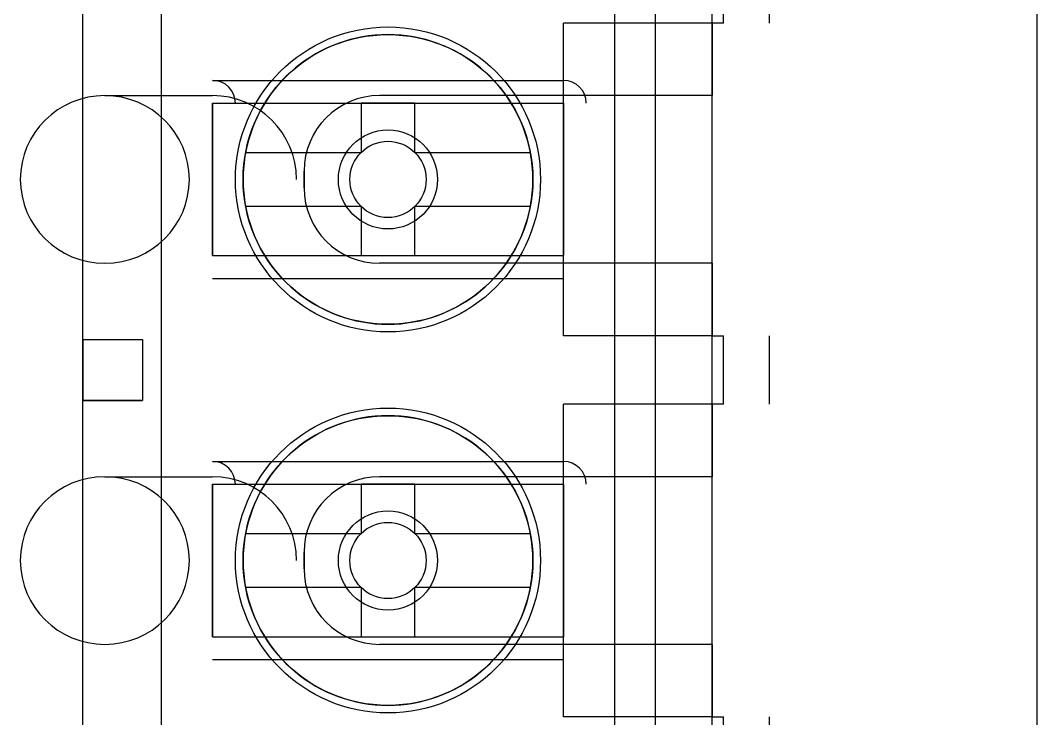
# Model space of a CAD drawing. Header units: millimetres. Extents: x 111.8 to 160, y -132.1 to -43.2.
# Drawn here: x 146.69 to 160.02, y -80.07 to -70.9 of the extents above; entities that cross this region are included whole.
import ezdxf

# ---------------------------------------------------------------- set-up
doc = ezdxf.new("R2010")
doc.units = ezdxf.units.MM
doc.layers.add('Feature', color=7, linetype='CONTINUOUS')

msp = doc.modelspace()

# ---------------------------------------------------------------- linework, layer by layer
at = {"layer": 'Feature'}
for p, q in [((160.02, -45.72), (160.02, -129.54)), ((160.02, -45.72, 1.58), (160.02, -129.54, 1.58)), ((160.02, -45.72, 1.58), (160.02, -129.54, 1.58)), ((160.02, -45.72), (160.02, -129.54)), ((147.515, -100.492, 1.63), (147.515, -60.492, 1.63)), ((147.515, -100.492, 1.63), (147.515, -60.492, 1.63)), ((148.545, -100.492, 13.03), (148.545, -60.492, 13.03)), ((148.545, -100.492, 13.03), (148.545, -60.492, 13.03)), ((154.491, -100.492, 13.03), (154.491, -60.492, 13.03)), ((154.491, -100.492, 13.03), (154.491, -60.492, 13.03)), ((155.021, -100.492, 8.73), (155.021, -60.492, 8.73)), ((155.021, -100.492, 8.73), (155.021, -60.492, 8.73)), ((155.765, -71.892, 1.63), (155.765, -69.092, 1.63)), ((155.765, -71.892, 1.63), (155.765, -69.092, 1.63)), ((155.765, -70.942, 5.23), (155.765, -70.042, 5.23)), ((155.765, -70.942, 5.23), (155.765, -70.042, 5.23)), ((155.915, -70.942, 8.73), (155.915, -70.042, 8.73)), ((155.915, -70.942, 8.73), (155.915, -70.042, 8.73)), ((155.915, -70.942, 5.23), (155.915, -70.042, 5.23)), ((155.915, -70.942, 5.23), (155.915, -70.042, 5.23)), ((156.515, -70.942, 8.13), (156.515, -70.042, 8.13)), ((156.515, -70.942, 8.13), (156.515, -70.042, 8.13)), ((156.515, -70.942, 5.83), (156.515, -70.042, 5.83)), ((156.515, -70.942, 5.83), (156.515, -70.042, 5.83)), ((147.515, -75.092, 4.63), (147.515, -70.892, 4.63)), ((147.515, -75.092, 4.63), (147.515, -70.892, 4.63)), ((151.515, -70.992, 13.03), (151.515, -70.992, 8.13)), ((151.515, -70.992, 13.03), (151.515, -70.992, 8.13)), ((155.765, -70.942, 8.13), (153.815, -70.942, 8.13)), ((153.815, -70.942, 2.43), (153.815, -70.942, 8.13)), ((155.765, -70.942, 2.43), (153.815, -70.942, 2.43)), ((155.765, -70.942, 8.13), (153.815, -70.942, 8.13)), ((153.815, -75.042, 8.13), (153.815, -70.942, 8.13)), ((153.815, -75.042, 8.13), (153.815, -70.942, 8.13)), ((153.815, -70.942, 2.43), (153.815, -70.942, 8.13)), ((153.815, -71.892, 2.43), (153.815, -70.942, 2.43)), ((155.765, -70.942, 2.43), (153.815, -70.942, 2.43)), ((153.815, -71.892, 2.43), (153.815, -70.942, 2.43)), ((155.765, -75.042, 8.73), (155.765, -70.942, 8.73)), ((155.915, -70.942, 8.73), (155.765, -70.942, 8.73)), ((155.765, -70.942, 8.13), (155.765, -70.942, 8.73)), ((155.765, -75.042, 8.73), (155.765, -70.942, 8.73)), ((155.765, -75.042, 8.13), (155.765, -70.942, 8.13)), ((155.765, -70.942, 8.13), (155.765, -70.942, 8.73)), ((155.765, -70.942, 5.23), (155.765, -70.942, 2.43)), ((155.915, -70.942, 5.23), (155.765, -70.942, 5.23)), ((155.915, -70.942, 8.73), (155.765, -70.942, 8.73)), ((155.765, -70.942, 2.43), (155.765, -71.892, 2.43)), ((155.765, -70.942, 5.23), (155.765, -70.942, 2.43)), ((155.765, -75.042, 8.13), (155.765, -70.942, 8.13)), ((155.915, -70.942, 5.23), (155.765, -70.942, 5.23)), ((155.765, -70.942, 2.43), (155.765, -71.892, 2.43)), ((156.515, -70.942, 8.13), (156.515, -70.942, 5.83)), ((156.515, -70.942, 8.13), (156.515, -70.942, 5.83)), ((151.515, -71.092, 8.13), (151.515, -71.092, 12.83)), ((151.515, -71.092, 8.13), (151.515, -71.092, 12.83)), ((149.215, -71.692, 5.58), (153.815, -71.692, 5.58)), ((149.215, -71.692, 3.68), (149.215, -71.692, 5.58)), ((149.215, -71.692, 3.68), (153.815, -71.692, 3.68)), ((149.215, -71.692, 5.58), (153.815, -71.692, 5.58)), ((149.215, -71.692, 3.68), (153.815, -71.692, 3.68)), ((149.215, -71.692, 3.68), (149.215, -71.692, 5.58)), ((153.815, -71.692, 3.68), (153.815, -71.692, 5.58)), ((153.815, -71.692, 3.68), (153.815, -71.692, 5.58)), ((147.803, -71.892, 6.98), (149.215, -71.892, 6.98)), ((147.803, -71.892, 6.98), (149.215, -71.892, 6.98)), ((155.765, -71.892, 1.63), (151.405, -71.892, 1.63)), ((155.765, -71.892, 1.63), (151.405, -71.892, 1.63)), ((151.405, -71.892, 1.63), (151.405, -71.892, 2.43)), ((153.815, -71.892, 2.43), (151.405, -71.892, 2.43)), ((151.405, -71.892, 1.63), (151.405, -71.892, 2.43)), ((153.815, -71.892, 2.43), (151.405, -71.892, 2.43)), ((155.765, -71.892, 2.43), (153.815, -71.892, 2.43)), ((153.815, -74.092, 2.43), (153.815, -71.892, 2.43)), ((155.765, -71.892, 2.43), (153.815, -71.892, 2.43)), ((153.815, -74.092, 2.43), (153.815, -71.892, 2.43)), ((155.765, -71.892, 1.63), (155.765, -71.892, 2.43)), ((155.765, -71.892, 1.63), (155.765, -71.892, 2.43)), ((149.215, -71.992, 5.88), (149.215, -72.992, 5.88)), ((149.215, -71.992, 5.88), (153.815, -71.992, 5.88)), ((149.215, -71.992, 5.88), (153.815, -71.992, 5.88)), ((149.215, -71.992, 3.38), (153.815, -71.992, 3.38)), ((149.215, -73.992, 3.38), (149.215, -71.992, 3.38)), ((149.215, -71.992, 3.38), (153.815, -71.992, 3.38)), ((149.215, -71.992, 5.88), (149.215, -72.992, 5.88)), ((149.215, -73.992, 3.38), (149.215, -71.992, 3.38)), ((151.165, -71.992, 12.83), (151.165, -72.642, 12.83)), ((151.865, -71.992, 12.83), (151.165, -71.992, 12.83)), ((151.865, -71.992, 12.13), (151.165, -71.992, 12.13)), ((151.165, -71.992, 12.13), (151.165, -72.642, 12.13)), ((151.865, -71.992, 12.13), (151.165, -71.992, 12.13)), ((151.165, -71.992, 12.83), (151.165, -71.992, 12.13)), ((151.865, -71.992, 12.83), (151.165, -71.992, 12.83)), ((151.165, -71.992, 12.83), (151.165, -72.642, 12.83)), ((151.165, -71.992, 12.83), (151.165, -71.992, 12.13)), ((151.165, -71.992, 12.13), (151.165, -72.642, 12.13)), ((151.865, -72.642, 12.83), (151.865, -71.992, 12.83)), ((151.865, -72.642, 12.13), (151.865, -71.992, 12.13)), ((151.865, -72.642, 12.83), (151.865, -71.992, 12.83)), ((151.865, -72.642, 12.13), (151.865, -71.992, 12.13)), ((151.865, -71.992, 12.83), (151.865, -71.992, 12.13)), ((151.865, -71.992, 12.83), (151.865, -71.992, 12.13)), ((153.815, -73.992, 3.38), (153.815, -71.992, 3.38)), ((153.815, -71.992, 5.88), (153.815, -73.992, 5.88)), ((153.815, -71.992, 5.88), (153.815, -73.992, 5.88)), ((153.815, -73.992, 3.38), (153.815, -71.992, 3.38)), ((151.515, -72.492, 2.43), (151.515, -72.492, -1.97)), ((151.515, -72.492, 2.43), (151.515, -72.492, -1.97)), ((149.647, -72.642, 12.83), (149.647, -72.642, 12.13)), ((151.165, -72.642, 12.83), (149.647, -72.642, 12.83)), ((151.165, -72.642, 12.13), (149.647, -72.642, 12.13)), ((151.165, -72.642, 12.83), (149.647, -72.642, 12.83)), ((151.165, -72.642, 12.13), (149.647, -72.642, 12.13)), ((149.647, -72.642, 12.83), (149.647, -72.642, 12.13)), ((151.165, -72.642, 12.13), (151.165, -72.642, 12.83)), ((151.165, -72.642, 12.13), (151.165, -72.642, 12.83)), ((153.382, -72.642, 12.83), (151.865, -72.642, 12.83)), ((153.382, -72.642, 12.83), (151.865, -72.642, 12.83)), ((153.382, -72.642, 12.13), (151.865, -72.642, 12.13)), ((151.865, -72.642, 12.83), (151.865, -72.642, 12.13)), ((153.382, -72.642, 12.13), (151.865, -72.642, 12.13)), ((151.865, -72.642, 12.83), (151.865, -72.642, 12.13)), ((153.382, -72.642, 12.83), (153.382, -72.642, 12.13)), ((153.382, -72.642, 12.83), (153.382, -72.642, 12.13)), ((150.415, -73.102, 1.63), (150.415, -72.882, 1.63)), ((150.415, -72.882, 1.63), (150.415, -72.882, 2.43)), ((150.415, -73.102, 1.63), (150.415, -72.882, 1.63)), ((150.415, -72.882, 1.63), (150.415, -72.882, 2.43)), ((150.415, -72.882, 2.43), (150.415, -73.102, 2.43)), ((150.415, -72.882, 2.43), (150.415, -73.102, 2.43)), ((149.215, -72.992, 5.88), (149.215, -73.992, 5.88)), ((149.215, -72.992, 5.88), (149.215, -73.992, 5.88)), ((152.165, -72.992), (152.165, -72.992, 1.58)), ((152.165, -72.992), (152.165, -72.992, 1.58)), ((150.415, -73.102, 2.43), (150.415, -73.102, 1.63)), ((150.415, -73.102, 2.43), (150.415, -73.102, 1.63)), ((149.647, -73.342, 12.83), (149.647, -73.342, 12.13)), ((149.647, -73.342, 12.13), (151.165, -73.342, 12.13)), ((149.647, -73.342, 12.83), (151.165, -73.342, 12.83)), ((149.647, -73.342, 12.83), (151.165, -73.342, 12.83)), ((149.647, -73.342, 12.83), (149.647, -73.342, 12.13)), ((149.647, -73.342, 12.13), (151.165, -73.342, 12.13)), ((151.165, -73.342, 12.13), (151.165, -73.992, 12.13)), ((151.165, -73.342, 12.83), (151.165, -73.992, 12.83)), ((151.165, -73.342, 12.83), (151.165, -73.342, 12.13)), ((151.165, -73.342, 12.83), (151.165, -73.992, 12.83)), ((151.165, -73.342, 12.83), (151.165, -73.342, 12.13)), ((151.165, -73.342, 12.13), (151.165, -73.992, 12.13)), ((151.865, -73.992, 12.13), (151.865, -73.342, 12.13)), ((151.865, -73.342, 12.13), (153.382, -73.342, 12.13)), ((151.865, -73.342, 12.83), (153.382, -73.342, 12.83)), ((151.865, -73.342, 12.13), (151.865, -73.342, 12.83)), ((151.865, -73.342, 12.13), (153.382, -73.342, 12.13)), ((151.865, -73.342, 12.83), (153.382, -73.342, 12.83)), ((151.865, -73.992, 12.83), (151.865, -73.342, 12.83)), ((151.865, -73.992, 12.83), (151.865, -73.342, 12.83)), ((151.865, -73.992, 12.13), (151.865, -73.342, 12.13)), ((151.865, -73.342, 12.13), (151.865, -73.342, 12.83)), ((153.382, -73.342, 12.83), (153.382, -73.342, 12.13)), ((153.382, -73.342, 12.83), (153.382, -73.342, 12.13)), ((149.215, -73.992, 3.38), (153.815, -73.992, 3.38)), ((149.215, -73.992, 5.88), (153.815, -73.992, 5.88)), ((149.215, -73.992, 5.88), (153.815, -73.992, 5.88)), ((149.215, -73.992, 3.38), (153.815, -73.992, 3.38)), ((151.165, -73.992, 12.13), (151.865, -73.992, 12.13)), ((151.165, -73.992, 12.83), (151.865, -73.992, 12.83)), ((151.165, -73.992, 12.83), (151.165, -73.992, 12.13)), ((151.165, -73.992, 12.83), (151.165, -73.992, 12.13)), ((151.165, -73.992, 12.13), (151.865, -73.992, 12.13)), ((151.165, -73.992, 12.83), (151.865, -73.992, 12.83)), ((151.865, -73.992, 12.83), (151.865, -73.992, 12.13)), ((151.865, -73.992, 12.83), (151.865, -73.992, 12.13)), ((155.765, -74.092, 1.63), (151.405, -74.092, 1.63)), ((151.405, -74.092, 2.43), (151.405, -74.092, 1.63)), ((153.815, -74.092, 2.43), (151.405, -74.092, 2.43)), ((151.405, -74.092, 2.43), (151.405, -74.092, 1.63)), ((155.765, -74.092, 1.63), (151.405, -74.092, 1.63)), ((153.815, -74.092, 2.43), (151.405, -74.092, 2.43)), ((155.765, -74.092, 2.43), (153.815, -74.092, 2.43)), ((153.815, -75.042, 2.43), (153.815, -74.092, 2.43)), ((153.815, -75.042, 2.43), (153.815, -74.092, 2.43)), ((155.765, -74.092, 2.43), (153.815, -74.092, 2.43)), ((155.765, -76.892, 1.63), (155.765, -74.092, 1.63)), ((155.765, -74.092, 2.43), (155.765, -74.092, 1.63)), ((155.765, -74.092, 2.43), (155.765, -75.042, 2.43)), ((155.765, -74.092, 2.43), (155.765, -74.092, 1.63)), ((155.765, -76.892, 1.63), (155.765, -74.092, 1.63)), ((155.765, -74.092, 2.43), (155.765, -75.042, 2.43)), ((149.215, -74.292, 3.68), (153.815, -74.292, 3.68)), ((149.215, -74.292, 5.58), (149.215, -74.292, 3.68)), ((149.215, -74.292, 5.58), (153.815, -74.292, 5.58)), ((149.215, -74.292, 3.68), (153.815, -74.292, 3.68)), ((149.215, -74.292, 5.58), (153.815, -74.292, 5.58)), ((149.215, -74.292, 5.58), (149.215, -74.292, 3.68)), ((153.815, -74.292, 5.58), (153.815, -74.292, 3.68)), ((153.815, -74.292, 5.58), (153.815, -74.292, 3.68)), ((147.515, -75.092, 10.99), (147.515, -75.892, 10.99)), ((147.515, -75.092, 4.63), (147.515, -75.092, 10.99)), ((147.515, -75.092, 4.63), (148.295, -75.092, 10.99)), ((147.515, -75.092, 10.99), (147.515, -75.892, 10.99)), ((147.515, -75.092, 10.99), (148.295, -75.092, 10.99)), ((147.515, -75.092, 4.63), (147.515, -75.092, 10.99)), ((147.515, -75.092, 4.63), (148.295, -75.092, 10.99)), ((147.515, -75.092, 10.99), (148.295, -75.092, 10.99)), ((148.295, -75.092, 10.99), (148.295, -75.892, 10.99)), ((148.295, -75.092, 10.99), (148.295, -75.892, 10.99)), ((155.765, -75.042, 2.43), (153.815, -75.042, 2.43)), ((153.815, -75.042, 2.43), (153.815, -75.042, 8.13)), ((155.765, -75.042, 8.13), (153.815, -75.042, 8.13)), ((155.765, -75.042, 8.13), (153.815, -75.042, 8.13)), ((153.815, -75.042, 2.43), (153.815, -75.042, 8.13)), ((155.765, -75.042, 2.43), (153.815, -75.042, 2.43)), ((155.765, -75.042, 8.73), (155.915, -75.042, 8.73)), ((155.765, -75.042, 8.73), (155.915, -75.042, 8.73)), ((155.765, -75.042, 5.23), (155.915, -75.042, 5.23)), ((155.765, -75.042, 2.43), (155.765, -75.042, 5.23)), ((155.765, -75.042, 8.13), (155.765, -75.042, 8.73)), ((155.765, -75.042, 8.13), (155.765, -75.042, 8.73)), ((155.765, -75.942, 5.23), (155.765, -75.042, 5.23)), ((155.765, -75.042, 2.43), (155.765, -75.042, 5.23)), ((155.765, -75.042, 5.23), (155.915, -75.042, 5.23)), ((155.765, -75.942, 5.23), (155.765, -75.042, 5.23)), ((155.915, -75.942, 8.73), (155.915, -75.042, 8.73)), ((155.915, -75.942, 8.73), (155.915, -75.042, 8.73)), ((155.915, -75.942, 5.23), (155.915, -75.042, 5.23)), ((155.915, -75.942, 5.23), (155.915, -75.042, 5.23)), ((156.515, -75.942, 8.13), (156.515, -75.042, 8.13)), ((156.515, -75.042, 5.83), (156.515, -75.042, 8.13)), ((156.515, -75.942, 8.13), (156.515, -75.042, 8.13)), ((156.515, -75.042, 5.83), (156.515, -75.042, 8.13)), ((156.515, -75.942, 5.83), (156.515, -75.042, 5.83)), ((156.515, -75.942, 5.83), (156.515, -75.042, 5.83)), ((147.515, -80.092, 4.63), (147.515, -75.892, 4.63)), ((147.515, -75.892, 10.99), (147.515, -75.892, 4.63)), ((148.295, -75.892, 10.99), (147.515, -75.892, 4.63)), ((147.515, -80.092, 4.63), (147.515, -75.892, 4.63)), ((147.515, -75.892, 10.99), (147.515, -75.892, 4.63)), ((147.515, -75.892, 10.99), (148.295, -75.892, 10.99)), ((148.295, -75.892, 10.99), (147.515, -75.892, 4.63)), ((147.515, -75.892, 10.99), (148.295, -75.892, 10.99)), ((155.765, -75.942, 8.13), (153.815, -75.942, 8.13)), ((153.815, -75.942, 2.43), (153.815, -75.942, 8.13)), ((155.765, -75.942, 2.43), (153.815, -75.942, 2.43)), ((155.765, -75.942, 8.13), (153.815, -75.942, 8.13)), ((153.815, -80.042, 8.13), (153.815, -75.942, 8.13)), ((153.815, -80.042, 8.13), (153.815, -75.942, 8.13)), ((153.815, -75.942, 2.43), (153.815, -75.942, 8.13)), ((153.815, -76.892, 2.43), (153.815, -75.942, 2.43)), ((155.765, -75.942, 2.43), (153.815, -75.942, 2.43)), ((153.815, -76.892, 2.43), (153.815, -75.942, 2.43)), ((155.765, -80.042, 8.73), (155.765, -75.942, 8.73)), ((155.915, -75.942, 8.73), (155.765, -75.942, 8.73)), ((155.765, -75.942, 8.13), (155.765, -75.942, 8.73)), ((155.765, -80.042, 8.73), (155.765, -75.942, 8.73)), ((155.765, -80.042, 8.13), (155.765, -75.942, 8.13)), ((155.765, -75.942, 8.13), (155.765, -75.942, 8.73)), ((155.765, -75.942, 5.23), (155.765, -75.942, 2.43)), ((155.915, -75.942, 5.23), (155.765, -75.942, 5.23)), ((155.915, -75.942, 8.73), (155.765, -75.942, 8.73)), ((155.765, -75.942, 2.43), (155.765, -76.892, 2.43)), ((155.765, -75.942, 5.23), (155.765, -75.942, 2.43)), ((155.765, -80.042, 8.13), (155.765, -75.942, 8.13)), ((155.915, -75.942, 5.23), (155.765, -75.942, 5.23)), ((155.765, -75.942, 2.43), (155.765, -76.892, 2.43)), ((156.515, -75.942, 8.13), (156.515, -75.942, 5.83)), ((156.515, -75.942, 8.13), (156.515, -75.942, 5.83)), ((151.515, -75.992, 13.03), (151.515, -75.992, 8.13)), ((151.515, -75.992, 13.03), (151.515, -75.992, 8.13)), ((151.515, -76.092, 8.13), (151.515, -76.092, 12.83)), ((151.515, -76.092, 8.13), (151.515, -76.092, 12.83)), ((149.215, -76.692, 5.58), (153.815, -76.692, 5.58)), ((149.215, -76.692, 3.68), (149.215, -76.692, 5.58)), ((149.215, -76.692, 3.68), (153.815, -76.692, 3.68)), ((149.215, -76.692, 5.58), (153.815, -76.692, 5.58)), ((149.215, -76.692, 3.68), (153.815, -76.692, 3.68)), ((149.215, -76.692, 3.68), (149.215, -76.692, 5.58)), ((153.815, -76.692, 3.68), (153.815, -76.692, 5.58)), ((153.815, -76.692, 3.68), (153.815, -76.692, 5.58)), ((147.803, -76.892, 6.98), (149.215, -76.892, 6.98)), ((147.803, -76.892, 6.98), (149.215, -76.892, 6.98)), ((149.215, -76.992, 5.88), (149.215, -77.992, 5.88)), ((149.215, -76.992, 5.88), (153.815, -76.992, 5.88)), ((149.215, -76.992, 5.88), (153.815, -76.992, 5.88)), ((149.215, -76.992, 3.38), (153.815, -76.992, 3.38)), ((149.215, -78.992, 3.38), (149.215, -76.992, 3.38)), ((149.215, -76.992, 3.38), (153.815, -76.992, 3.38)), ((149.215, -76.992, 5.88), (149.215, -77.992, 5.88)), ((149.215, -78.992, 3.38), (149.215, -76.992, 3.38)), ((151.165, -76.992, 12.83), (151.165, -77.642, 12.83)), ((151.865, -76.992, 12.83), (151.165, -76.992, 12.83)), ((151.865, -76.992, 12.13), (151.165, -76.992, 12.13)), ((151.165, -76.992, 12.13), (151.165, -77.642, 12.13)), ((151.865, -76.992, 12.13), (151.165, -76.992, 12.13)), ((151.165, -76.992, 12.83), (151.165, -76.992, 12.13)), ((151.865, -76.992, 12.83), (151.165, -76.992, 12.83)), ((151.165, -76.992, 12.83), (151.165, -77.642, 12.83)), ((151.165, -76.992, 12.83), (151.165, -76.992, 12.13)), ((151.165, -76.992, 12.13), (151.165, -77.642, 12.13)), ((155.765, -76.892, 1.63), (151.405, -76.892, 1.63)), ((155.765, -76.892, 1.63), (151.405, -76.892, 1.63)), ((151.405, -76.892, 1.63), (151.405, -76.892, 2.43)), ((153.815, -76.892, 2.43), (151.405, -76.892, 2.43)), ((151.405, -76.892, 1.63), (151.405, -76.892, 2.43)), ((153.815, -76.892, 2.43), (151.405, -76.892, 2.43)), ((151.865, -77.642, 12.83), (151.865, -76.992, 12.83)), ((151.865, -77.642, 12.13), (151.865, -76.992, 12.13)), ((151.865, -77.642, 12.83), (151.865, -76.992, 12.83)), ((151.865, -77.642, 12.13), (151.865, -76.992, 12.13)), ((151.865, -76.992, 12.83), (151.865, -76.992, 12.13)), ((151.865, -76.992, 12.83), (151.865, -76.992, 12.13)), ((155.765, -76.892, 2.43), (153.815, -76.892, 2.43)), ((153.815, -79.092, 2.43), (153.815, -76.892, 2.43)), ((155.765, -76.892, 2.43), (153.815, -76.892, 2.43)), ((153.815, -79.092, 2.43), (153.815, -76.892, 2.43)), ((153.815, -78.992, 3.38), (153.815, -76.992, 3.38)), ((153.815, -76.992, 5.88), (153.815, -78.992, 5.88)), ((153.815, -76.992, 5.88), (153.815, -78.992, 5.88)), ((153.815, -78.992, 3.38), (153.815, -76.992, 3.38)), ((155.765, -76.892, 1.63), (155.765, -76.892, 2.43)), ((155.765, -76.892, 1.63), (155.765, -76.892, 2.43)), ((151.515, -77.492, 2.43), (151.515, -77.492, -1.97)), ((151.515, -77.492, 2.43), (151.515, -77.492, -1.97)), ((149.647, -77.642, 12.83), (149.647, -77.642, 12.13)), ((151.165, -77.642, 12.83), (149.647, -77.642, 12.83)), ((151.165, -77.642, 12.13), (149.647, -77.642, 12.13)), ((151.165, -77.642, 12.83), (149.647, -77.642, 12.83)), ((151.165, -77.642, 12.13), (149.647, -77.642, 12.13)), ((149.647, -77.642, 12.83), (149.647, -77.642, 12.13)), ((151.165, -77.642, 12.13), (151.165, -77.642, 12.83)), ((151.165, -77.642, 12.13), (151.165, -77.642, 12.83)), ((153.382, -77.642, 12.83), (151.865, -77.642, 12.83)), ((153.382, -77.642, 12.83), (151.865, -77.642, 12.83)), ((153.382, -77.642, 12.13), (151.865, -77.642, 12.13)), ((151.865, -77.642, 12.83), (151.865, -77.642, 12.13)), ((153.382, -77.642, 12.13), (151.865, -77.642, 12.13)), ((151.865, -77.642, 12.83), (151.865, -77.642, 12.13)), ((153.382, -77.642, 12.83), (153.382, -77.642, 12.13)), ((153.382, -77.642, 12.83), (153.382, -77.642, 12.13)), ((150.415, -78.102, 1.63), (150.415, -77.882, 1.63)), ((150.415, -77.882, 1.63), (150.415, -77.882, 2.43)), ((150.415, -78.102, 1.63), (150.415, -77.882, 1.63)), ((150.415, -77.882, 1.63), (150.415, -77.882, 2.43)), ((150.415, -77.882, 2.43), (150.415, -78.102, 2.43)), ((150.415, -77.882, 2.43), (150.415, -78.102, 2.43)), ((149.215, -77.992, 5.88), (149.215, -78.992, 5.88)), ((149.215, -77.992, 5.88), (149.215, -78.992, 5.88)), ((152.165, -77.992), (152.165, -77.992, 1.58)), ((152.165, -77.992), (152.165, -77.992, 1.58)), ((150.415, -78.102, 2.43), (150.415, -78.102, 1.63)), ((150.415, -78.102, 2.43), (150.415, -78.102, 1.63)), ((149.647, -78.342, 12.83), (149.647, -78.342, 12.13)), ((149.647, -78.342, 12.13), (151.165, -78.342, 12.13)), ((149.647, -78.342, 12.83), (151.165, -78.342, 12.83)), ((149.647, -78.342, 12.83), (151.165, -78.342, 12.83)), ((149.647, -78.342, 12.83), (149.647, -78.342, 12.13)), ((149.647, -78.342, 12.13), (151.165, -78.342, 12.13)), ((151.165, -78.342, 12.13), (151.165, -78.992, 12.13)), ((151.165, -78.342, 12.83), (151.165, -78.992, 12.83)), ((151.165, -78.342, 12.83), (151.165, -78.342, 12.13)), ((151.165, -78.342, 12.83), (151.165, -78.992, 12.83)), ((151.165, -78.342, 12.83), (151.165, -78.342, 12.13)), ((151.165, -78.342, 12.13), (151.165, -78.992, 12.13)), ((151.865, -78.992, 12.13), (151.865, -78.342, 12.13)), ((151.865, -78.342, 12.13), (153.382, -78.342, 12.13)), ((151.865, -78.342, 12.83), (153.382, -78.342, 12.83)), ((151.865, -78.342, 12.13), (151.865, -78.342, 12.83)), ((151.865, -78.342, 12.13), (153.382, -78.342, 12.13)), ((151.865, -78.342, 12.83), (153.382, -78.342, 12.83)), ((151.865, -78.992, 12.83), (151.865, -78.342, 12.83)), ((151.865, -78.992, 12.83), (151.865, -78.342, 12.83)), ((151.865, -78.992, 12.13), (151.865, -78.342, 12.13)), ((151.865, -78.342, 12.13), (151.865, -78.342, 12.83)), ((153.382, -78.342, 12.83), (153.382, -78.342, 12.13)), ((153.382, -78.342, 12.83), (153.382, -78.342, 12.13)), ((149.215, -78.992, 3.38), (153.815, -78.992, 3.38)), ((149.215, -78.992, 5.88), (153.815, -78.992, 5.88)), ((149.215, -78.992, 5.88), (153.815, -78.992, 5.88)), ((149.215, -78.992, 3.38), (153.815, -78.992, 3.38)), ((151.165, -78.992, 12.13), (151.865, -78.992, 12.13)), ((151.165, -78.992, 12.83), (151.865, -78.992, 12.83)), ((151.165, -78.992, 12.83), (151.165, -78.992, 12.13)), ((151.165, -78.992, 12.83), (151.165, -78.992, 12.13)), ((151.165, -78.992, 12.13), (151.865, -78.992, 12.13)), ((151.165, -78.992, 12.83), (151.865, -78.992, 12.83)), ((151.865, -78.992, 12.83), (151.865, -78.992, 12.13)), ((151.865, -78.992, 12.83), (151.865, -78.992, 12.13)), ((155.765, -79.092, 1.63), (151.405, -79.092, 1.63)), ((151.405, -79.092, 2.43), (151.405, -79.092, 1.63)), ((153.815, -79.092, 2.43), (151.405, -79.092, 2.43)), ((151.405, -79.092, 2.43), (151.405, -79.092, 1.63)), ((155.765, -79.092, 1.63), (151.405, -79.092, 1.63)), ((153.815, -79.092, 2.43), (151.405, -79.092, 2.43)), ((155.765, -79.092, 2.43), (153.815, -79.092, 2.43)), ((153.815, -80.042, 2.43), (153.815, -79.092, 2.43)), ((153.815, -80.042, 2.43), (153.815, -79.092, 2.43)), ((155.765, -79.092, 2.43), (153.815, -79.092, 2.43)), ((155.765, -81.892, 1.63), (155.765, -79.092, 1.63)), ((155.765, -79.092, 2.43), (155.765, -79.092, 1.63)), ((155.765, -79.092, 2.43), (155.765, -80.042, 2.43)), ((155.765, -79.092, 2.43), (155.765, -79.092, 1.63)), ((155.765, -81.892, 1.63), (155.765, -79.092, 1.63)), ((155.765, -79.092, 2.43), (155.765, -80.042, 2.43)), ((149.215, -79.292, 3.68), (153.815, -79.292, 3.68)), ((149.215, -79.292, 5.58), (149.215, -79.292, 3.68)), ((149.215, -79.292, 5.58), (153.815, -79.292, 5.58)), ((149.215, -79.292, 3.68), (153.815, -79.292, 3.68)), ((149.215, -79.292, 5.58), (153.815, -79.292, 5.58)), ((149.215, -79.292, 5.58), (149.215, -79.292, 3.68)), ((153.815, -79.292, 5.58), (153.815, -79.292, 3.68)), ((153.815, -79.292, 5.58), (153.815, -79.292, 3.68)), ((155.765, -80.042, 2.43), (153.815, -80.042, 2.43)), ((153.815, -80.042, 2.43), (153.815, -80.042, 8.13)), ((155.765, -80.042, 8.13), (153.815, -80.042, 8.13)), ((155.765, -80.042, 8.13), (153.815, -80.042, 8.13)), ((153.815, -80.042, 2.43), (153.815, -80.042, 8.13)), ((155.765, -80.042, 2.43), (153.815, -80.042, 2.43)), ((155.765, -80.042, 8.73), (155.915, -80.042, 8.73)), ((155.765, -80.042, 8.73), (155.915, -80.042, 8.73)), ((155.765, -80.042, 5.23), (155.915, -80.042, 5.23)), ((155.765, -80.042, 2.43), (155.765, -80.042, 5.23)), ((155.765, -80.042, 8.13), (155.765, -80.042, 8.73)), ((155.765, -80.042, 8.13), (155.765, -80.042, 8.73)), ((155.765, -80.942, 5.23), (155.765, -80.042, 5.23)), ((155.765, -80.042, 2.43), (155.765, -80.042, 5.23)), ((155.765, -80.042, 5.23), (155.915, -80.042, 5.23)), ((155.765, -80.942, 5.23), (155.765, -80.042, 5.23)), ((155.915, -80.942, 8.73), (155.915, -80.042, 8.73)), ((155.915, -80.942, 8.73), (155.915, -80.042, 8.73)), ((155.915, -80.942, 5.23), (155.915, -80.042, 5.23)), ((155.915, -80.942, 5.23), (155.915, -80.042, 5.23)), ((156.515, -80.942, 8.13), (156.515, -80.042, 8.13)), ((156.515, -80.042, 5.83), (156.515, -80.042, 8.13)), ((156.515, -80.942, 8.13), (156.515, -80.042, 8.13)), ((156.515, -80.042, 5.83), (156.515, -80.042, 8.13)), ((156.515, -80.942, 5.83), (156.515, -80.042, 5.83)), ((156.515, -80.942, 5.83), (156.515, -80.042, 5.83))]:
    msp.add_line(p, q, dxfattribs=at)
for centre, radius in [((151.515, -72.992), 2), ((151.515, -72.992), 2), ((151.515, -72.992), 2), ((151.515, -72.992), 2), ((151.515, -72.992), 1.9), ((151.515, -72.992), 1.9), ((151.515, -72.992), 0.65), ((151.515, -72.992), 0.65), ((151.515, -72.992), 0.65), ((151.515, -72.992), 0.65), ((151.515, -72.992), 0.5), ((151.515, -72.992), 0.5), ((151.515, -72.992), 0.5), ((151.515, -72.992), 0.5), ((151.515, -77.992), 2), ((151.515, -77.992), 2), ((151.515, -77.992), 2), ((151.515, -77.992), 2), ((151.515, -77.992), 1.9), ((151.515, -77.992), 1.9), ((151.515, -77.992), 0.65), ((151.515, -77.992), 0.65), ((151.515, -77.992), 0.65), ((151.515, -77.992), 0.65), ((151.515, -77.992), 0.5), ((151.515, -77.992), 0.5), ((151.515, -77.992), 0.5), ((151.515, -77.992), 0.5)]:
    msp.add_circle(centre, radius, dxfattribs=at)
for centre, radius, start, end in [((155.915, -70.942, 5.83), 0.6, 0, 0), ((155.915, -70.942, 5.83), 0.6, 0, 0), ((155.915, -70.942, 8.13), 0, 0, 0), ((155.915, -70.942, 8.13), 0, 0, 0), ((151.515, -72.992, 12.83), 1.9, 90, 169.385), ((151.515, -72.992, 12.83), 1.9, 90, 169.385), ((151.515, -72.992, 12.83), 1.9, 10.6151, 90), ((151.515, -72.992, 12.83), 1.9, 10.6151, 90), ((149.215, -71.992, 5.58), 0.3, 0, 90), ((149.215, -71.992, 5.58), 0.3, 0, 90), ((153.815, -71.992, 5.58), 0.3, 0, 90), ((153.815, -71.992, 5.58), 0.3, 0, 90), ((149.215, -72.992, 6.98), 1.1, 0, 90), ((149.215, -72.992, 6.98), 1.1, 0, 90), ((151.405, -72.882, 1.63), 0.99, 90, 180), ((151.405, -72.882, 1.63), 0.99, 90, 180), ((151.405, -72.882, 2.43), 0.99, 90, 180), ((151.405, -72.882, 2.43), 0.99, 90, 180), ((149.215, -71.992, 3.68), 0, 90, 0), ((149.215, -71.992, 3.68), 0, 90, 0), ((153.815, -71.992, 3.68), 0, 90, 0), ((153.815, -71.992, 3.68), 0, 90, 0), ((151.515, -72.992, 12.13), 1.9, 169.385, -169.385), ((151.515, -72.992, 12.13), 1.9, 169.385, -169.385), ((151.515, -72.992, 12.13), 1.9, -10.6151, 10.6151), ((151.515, -72.992, 12.13), 1.9, -10.6151, 10.6151), ((149.215, -72.992, 6.98), 0, 90, 0), ((149.215, -72.992, 6.98), 0, 90, 0), ((151.405, -73.102, 1.63), 0.99, 180, -90), ((151.405, -73.102, 2.43), 0.99, 180, -90), ((151.405, -73.102, 1.63), 0.99, 180, -90), ((151.405, -73.102, 2.43), 0.99, 180, -90), ((151.515, -72.992, 12.83), 1.9, -169.385, -10.6151), ((151.515, -72.992, 12.83), 1.9, -169.385, -10.6151), ((149.215, -73.992, 3.68), 0, -90, 0), ((149.215, -73.992, 5.58), 0, -90, 0), ((149.215, -73.992, 5.58), 0, -90, 0), ((149.215, -73.992, 3.68), 0, -90, 0), ((153.815, -73.992, 3.68), 0, -90, 0), ((153.815, -73.992, 5.58), 0, -90, 0), ((153.815, -73.992, 3.68), 0, -90, 0), ((153.815, -73.992, 5.58), 0, -90, 0), ((155.915, -75.042, 5.83), 0.6, 0, 0), ((155.915, -75.042, 5.83), 0.6, 0, 0), ((155.915, -75.042, 8.13), 0, 0, 0), ((155.915, -75.042, 8.13), 0, 0, 0), ((155.915, -75.942, 5.83), 0.6, 0, 0), ((155.915, -75.942, 5.83), 0.6, 0, 0), ((155.915, -75.942, 8.13), 0, 0, 0), ((155.915, -75.942, 8.13), 0, 0, 0), ((151.515, -77.992, 12.83), 1.9, 90, 169.385), ((151.515, -77.992, 12.83), 1.9, 90, 169.385), ((151.515, -77.992, 12.83), 1.9, 10.6151, 90), ((151.515, -77.992, 12.83), 1.9, 10.6151, 90), ((149.215, -76.992, 5.58), 0.3, 0, 90), ((149.215, -76.992, 5.58), 0.3, 0, 90), ((153.815, -76.992, 5.58), 0.3, 0, 90), ((153.815, -76.992, 5.58), 0.3, 0, 90), ((149.215, -77.992, 6.98), 1.1, 0, 90), ((149.215, -77.992, 6.98), 1.1, 0, 90), ((149.215, -76.992, 3.68), 0, 90, 0), ((149.215, -76.992, 3.68), 0, 90, 0), ((151.405, -77.882, 1.63), 0.99, 90, 180), ((151.405, -77.882, 1.63), 0.99, 90, 180), ((151.405, -77.882, 2.43), 0.99, 90, 180), ((151.405, -77.882, 2.43), 0.99, 90, 180), ((153.815, -76.992, 3.68), 0, 90, 0), ((153.815, -76.992, 3.68), 0, 90, 0), ((151.515, -77.992, 12.13), 1.9, 169.385, -169.385), ((151.515, -77.992, 12.13), 1.9, 169.385, -169.385), ((151.515, -77.992, 12.13), 1.9, -10.6151, 10.6151), ((151.515, -77.992, 12.13), 1.9, -10.6151, 10.6151), ((149.215, -77.992, 6.98), 0, 90, 0), ((149.215, -77.992, 6.98), 0, 90, 0), ((151.405, -78.102, 1.63), 0.99, 180, -90), ((151.405, -78.102, 2.43), 0.99, 180, -90), ((151.405, -78.102, 1.63), 0.99, 180, -90), ((151.405, -78.102, 2.43), 0.99, 180, -90), ((151.515, -77.992, 12.83), 1.9, -169.385, -10.6151), ((151.515, -77.992, 12.83), 1.9, -169.385, -10.6151), ((149.215, -78.992, 3.68), 0, -90, 0), ((149.215, -78.992, 5.58), 0, -90, 0), ((149.215, -78.992, 5.58), 0, -90, 0), ((149.215, -78.992, 3.68), 0, -90, 0), ((153.815, -78.992, 3.68), 0, -90, 0), ((153.815, -78.992, 5.58), 0, -90, 0), ((153.815, -78.992, 3.68), 0, -90, 0), ((153.815, -78.992, 5.58), 0, -90, 0), ((155.915, -80.042, 5.83), 0.6, 0, 0), ((155.915, -80.042, 5.83), 0.6, 0, 0), ((155.915, -80.042, 8.13), 0, 0, 0), ((155.915, -80.042, 8.13), 0, 0, 0)]:
    msp.add_arc(centre, radius, start, end, dxfattribs=at)
for centre in [(147.803, -72.992, 6.98), (147.803, -72.992, 6.98), (147.803, -77.992, 6.98), (147.803, -77.992, 6.98)]:
    msp.add_ellipse(centre, major_axis=(-1.1082, 0), ratio=0.992566, start_param=0, end_param=6.28318, dxfattribs=at)

doc.saveas('drawing.dxf')
